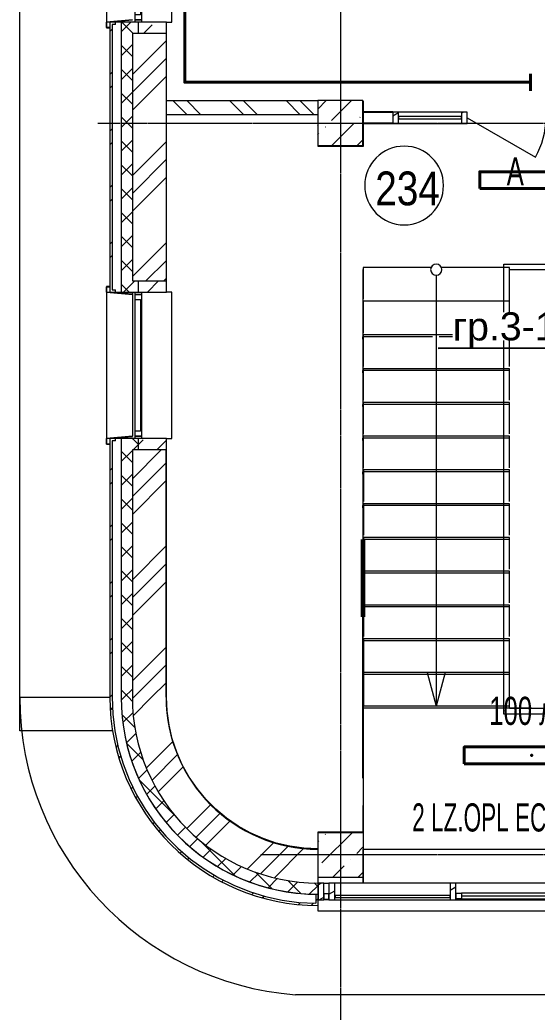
# Model space of a CAD drawing. Header units: metres. Extents: x 19799 to 227756, y -64119 to 286334.
# Drawn here: x 29813 to 34410, y -58183 to -49366 of the extents above; entities that cross this region are included whole.
import ezdxf
from ezdxf import colors
from ezdxf.entities.mleader import LeaderData, LeaderLine
from ezdxf.math import Vec2, Vec3

# ---------------------------------------------------------------- set-up
doc = ezdxf.new("R2010")
doc.units = ezdxf.units.M
doc.linetypes.add('ADSK_Линия сетки', pattern=[21, 12, -3, 3, -3])
for name, color, linetype, lineweight in [('A-AREA-IDEN', 7, 'Continuous', 9), ('A-DETL-MBND', 7, 'Continuous', 5), ('A-DETL-THIN', 7, 'Continuous', 5), ('A-DOOR', 7, 'Continuous', 5), ('A-FLOR', 7, 'Continuous', 5), ('A-FLOR-PATT', 7, 'Continuous', 5), ('A-GLAZ', 7, 'Continuous', 5), ('A-GLAZ-CURT', 7, 'Continuous', 5), ('A-GLAZ-CWMG', 7, 'Continuous', 5), ('A-GLAZ-SILL', 7, 'Continuous', 5), ('A-WALL', 7, 'Continuous', 5), ('A-WALL-PATT', 7, 'Continuous', 18), ('I-WALL', 7, 'Continuous', 5), ('nadpisi', 84, 'Continuous', 13), ('S-COLS', 7, 'Continuous', 5), ('S-GRID', 7, 'Continuous', 9), ('раб осв', 7, 'Continuous', 40), ('ЭЛ', 250, 'Continuous', 50), ('ЭЛ.сети', 5, 'Continuous', 100)]:
    doc.layers.add(name, color=color, linetype=linetype, lineweight=lineweight)
doc.layers.add('A-DETL', color=7, linetype='Continuous', lineweight=5, true_color=0x00a600)
doc.styles.add('Arial', font='ARIALN.TTF', dxfattribs={"width": 0.8, "height": 2.5})
doc.styles.add('GOST Common_I_1', font='ARIALN.TTF', dxfattribs={"height": 300})
doc.styles.add('ISOPEUR', font='ARIALN.TTF')
pattern_1 = [(45, (0, 0), (84.19025, 308.69666), [396.875, -79.375, 3.353, -76.022])]
pattern_2 = [(45, (0, 0), (-449.013, 449.013), []), (45, (158.75, 0), (0, 898.0256), []), (45, (-158.75, 0), (0, 898.0256), [])]
pattern_3 = [(30, (0, 0), (-60, 103.92305), [])]
pattern_4 = [(0, (0, 0), (812.8, 203.2), [33.528, -576.072, 33.528, -576.072, -3251.2]), (0, (0, 0), (812.8, 203.2), [-1219.2, 33.528, -1185.672, 33.528, -576.072, -1422.4]), (0, (0, 0), (812.8, 203.2), [-3048, 33.528, -372.872, 33.528, -982.472]), (120, (304.8, 101.6), (-582.37636, 602.30545), [33.528, -576.072, 33.528, -576.072, -3251.2]), (120, (304.8, 101.6), (-582.37636, 602.30545), [-1219.2, 33.528, -1185.672, 33.528, -576.072, -1422.4]), (120, (304.8, 101.6), (-582.37636, 602.30545), [-3048, 33.528, -372.872, 33.528, -982.472]), (240, (406.4, 508), (-230.42364, -805.50545), [33.528, -576.072, 33.528, -576.072, -3251.2]), (240, (406.4, 508), (-230.42364, -805.50545), [-1219.2, 33.528, -1185.672, 33.528, -576.072, -1422.4]), (240, (406.4, 508), (-230.42364, -805.50545), [-3048, 33.528, -372.872, 33.528, -982.472])]
pattern_5 = [(45, (0, 0), (-106.06602, 106.06602), []), (135, (0, 0), (-106.06602, -106.06602), [])]
pattern_6 = [(45, (0, 0), (-251.4472, 251.4472), []), (45, (0, 381), (-251.4472, 251.4472), [])]
pattern_7 = [(45, (0, 0), (38.89087, 251.0229), [300, -50, 10, -50])]

# ---------------------------------------------------------------- blocks, each defined once
blk = doc.blocks.new('Перекрытия 13 - Перекрытия 1-471505-2 этаж')
at = {"layer": 'A-FLOR-PATT', "lineweight": 20}
h = blk.add_hatch(dxfattribs=at)
h.set_pattern_fill('FP_138', color=256, style=0, pattern_type=2)
h.set_pattern_definition([(45, (-32662.65, 56145.64), (84.19025, 308.69666), [396.875, -79.375, 3.353, -76.022])])
h.paths.add_polyline_path([(203, 2112.8), (203, 2800), (200, 2800), (200, 2112.8)], flags=0)
at = {"layer": 'A-FLOR', "lineweight": 20}
for p, q in [((200, 4580), (200, 4600)), ((820.7, 4600), (200, 4600)), ((1500, 4600), (879.3, 4600)), ((1500, 4600), (1500, 4580)), ((200, 4280), (200, 4300)), ((1500, 4300), (200, 4300)), ((1500, 4300), (1500, 4280)), ((200, 3980), (200, 4000)), ((1500, 4000), (200, 4000)), ((1500, 4000), (1500, 3980)), ((200, 3680), (200, 3700)), ((1500, 3700), (200, 3700)), ((1500, 3700), (1500, 3680)), ((200, 3380), (200, 3400)), ((1500, 3400), (200, 3400)), ((1500, 3400), (1500, 3380)), ((200, 3080), (200, 3100)), ((1500, 3100), (200, 3100)), ((1500, 3100), (1500, 3080)), ((203, 2780), (203, 2800)), ((1500, 2800), (203, 2800)), ((1500, 2800), (1500, 2780)), ((203, 2480), (203, 2500)), ((1500, 2500), (203, 2500)), ((1500, 2500), (1500, 2480)), ((203, 2180), (203, 2200)), ((1500, 2200), (203, 2200)), ((1500, 2200), (1500, 2180)), ((203, 1880), (203, 1900)), ((1500, 1900), (203, 1900)), ((1500, 1900), (1500, 1880)), ((203, 1580), (203, 1600)), ((1500, 1600), (203, 1600)), ((1500, 1600), (1500, 1580)), ((203, 1280), (203, 1300)), ((1700, 1300), (203, 1300))]:
    blk.add_line(p, q, dxfattribs=at)
at = {"layer": 'A-FLOR', "lineweight": 60}
for p, q in [((200, 2800), (200, 2112.8)), ((200, 2800), (203, 2800)), ((200, 2112.8), (203, 2112.8))]:
    blk.add_line(p, q, dxfattribs=at)
blk = doc.blocks.new('Перекрытия 14 - Перекрытия 2-471661-2 этаж')
at = {"layer": 'A-FLOR', "lineweight": 20}
blk.add_line((1700, 1300), (1900, 1300), dxfattribs=at)
blk = doc.blocks.new('КДП АПК - КР_rvt-1-2 этаж')
at = {"layer": 'S-COLS', "lineweight": 5}
h = blk.add_hatch(dxfattribs=at)
h.set_pattern_fill('FP_137', color=256, style=0, pattern_type=2)
h.set_pattern_definition(pattern_1)
h.paths.add_polyline_path([(32462.7, -49845.6), (32862.7, -49845.6), (32862.7, -49445.6), (32462.7, -49445.6)], flags=0)
h = blk.add_hatch(dxfattribs=at)
h.set_pattern_fill('FP_137', color=256, style=0, pattern_type=2)
h.set_pattern_definition(pattern_1)
h.paths.add_polyline_path([(32462.7, -56345.6), (32862.7, -56345.6), (32862.7, -55945.6), (32462.7, -55945.6)], flags=0)
at = {"layer": 'A-FLOR', "lineweight": 5}
blk.add_line((32862.7, -55465.6), (32862.7, -54032.9), dxfattribs=at)
at = {"layer": 'S-COLS', "lineweight": 5}
for p, q in [((32862.7, -49445.6), (32462.7, -49445.6)), ((32462.7, -49445.6), (32462.7, -49845.6)), ((32862.7, -49845.6), (32862.7, -49445.6)), ((32462.7, -49845.6), (32862.7, -49845.6)), ((32862.7, -55945.6), (32462.7, -55945.6)), ((32462.7, -55945.6), (32462.7, -56345.6)), ((32462.7, -56345.6), (32862.7, -56345.6))]:
    blk.add_line(p, q, dxfattribs=at)
at = {"lineweight": 5}
for name in ['Перекрытия 13 - Перекрытия 1-471505-2 этаж', 'Перекрытия 14 - Перекрытия 2-471661-2 этаж']:
    blk.add_blockref(name, (32662.7, -56145.6), dxfattribs=at)
blk = doc.blocks.new('Окно 1-Распашное - С фрамугой_ один переплет с одинарным стеклопакетом - 21519-2003 - ОА С 2068-1168 Фр Л ГОСТ 21519-2003-1428059-2 этаж')
at = {"layer": 'A-GLAZ', "color": 36, "true_color": 0x804000}
for p, q in [((-650, 125), (-630, 125)), ((-650, 70), (-650, 125)), ((-630, 125), (-630, 70)), ((630, 125), (650, 125)), ((630, 70), (630, 125)), ((650, 125), (650, 70)), ((-630, 70), (-650, 70)), ((650, 70), (630, 70))]:
    blk.add_line(p, q, dxfattribs=at)
at = {"layer": 'A-GLAZ', "lineweight": 13}
for p, q in [((-630, 125), (-586, 125)), ((-630, 70), (-630, 125)), ((586, 125), (630, 125)), ((630, 125), (630, 70)), ((-568, 70), (-630, 70)), ((630, 70), (568, 70))]:
    blk.add_line(p, q, dxfattribs=at)
at = {"layer": 'A-GLAZ'}
for p, q in [((-586, 125), (586, 125)), ((-586, 78), (-586, 125)), ((586, 125), (586, 78)), ((586, 78), (-586, 78)), ((-568, 70), (-568, 78)), ((568, 70), (-568, 70)), ((568, 78), (568, 70))]:
    blk.add_line(p, q, dxfattribs=at)
blk = doc.blocks.new('M_Тент витража777 - M_Тент витража одинарное справо-2392800-2 этаж')
at = {"layer": 'A-GLAZ', "lineweight": 13}
for p, q in [((-575, -20), (-575, 30)), ((-575, 30), (-525, 30)), ((-575, 30), (-575, -20)), ((-525, 30), (-525, -20)), ((-525, 4.6), (525, 4.6)), ((525, 30), (525, -20)), ((575, 30), (525, 30)), ((575, -20), (575, 30)), ((575, -20), (575, 30)), ((-525, -20), (-575, -20)), ((525, -20), (575, -20))]:
    blk.add_line(p, q, dxfattribs=at)
at = {"layer": 'A-GLAZ'}
for p, q in [((525, 30), (-525, 30)), ((-525, -20), (525, -20))]:
    blk.add_line(p, q, dxfattribs=at)
blk = doc.blocks.new('Прямоугольный импост - 50 x 150мм-V25-2 этаж')
at = {"layer": 'A-GLAZ-CWMG'}
h = blk.add_hatch(dxfattribs=at)
h.set_pattern_fill('FP_34', color=256, style=0, pattern_type=2)
h.set_pattern_definition([(330, (-33662.65, -57155.64), (60, 103.92305), [])])
h.paths.add_polyline_path([(-25, 30), (25, 30), (25, -120), (-25, -120)], flags=0)
at = {"layer": 'A-GLAZ-CWMG', "lineweight": 18}
for p, q in [((-25, 30), (25, 30)), ((-25, -120), (-25, 30)), ((25, 30), (25, -120)), ((25, -120), (-25, -120))]:
    blk.add_line(p, q, dxfattribs=at)
blk = doc.blocks.new('Прямоугольный импост - 50 x 150мм-999187-2 этаж')
at = {"layer": 'A-GLAZ-CWMG'}
for p, q in [((37237.7, -57035.6), (36087.7, -57035.6)), ((36087.7, -57185.6), (37237.7, -57185.6))]:
    blk.add_line(p, q, dxfattribs=at)
blk = doc.blocks.new('Системная панель - С остеклением-2303769-2 этаж')
at = {"layer": 'A-GLAZ-CURT', "lineweight": 13}
for p, q in [((280, 10), (-280, 10)), ((-280, 10), (-280, -10)), ((280, -10), (280, 10)), ((-280, -10), (280, -10))]:
    blk.add_line(p, q, dxfattribs=at)
blk = doc.blocks.new('Прямоугольный импост - 50 x 100мм-1272921-2 этаж')
at = {"layer": 'A-GLAZ-CWMG'}
h = blk.add_hatch(dxfattribs=at)
h.set_pattern_fill('FP_84', color=256, style=0, pattern_type=2)
h.set_pattern_definition([(150, (33127.61, 49535.64), (-60, -103.92305), [])])
h.paths.add_polyline_path([(0, -50), (-50, -50), (-50, 50), (0, 50)], flags=0)
at = {"layer": 'A-GLAZ-CWMG', "lineweight": 18}
for p, q in [((-50, -50), (-50, 50)), ((-50, 50), (0, 50)), ((0, 50), (0, -50)), ((0, -50), (-50, -50))]:
    blk.add_line(p, q, dxfattribs=at)
blk = doc.blocks.new('Прямоугольный импост - 50 x 100мм-2274487-2 этаж')
at = {"layer": 'A-GLAZ-CWMG'}
for p, q in [((33737.6, -49485.6), (33177.6, -49485.6)), ((33177.6, -49585.6), (33737.6, -49585.6))]:
    blk.add_line(p, q, dxfattribs=at)
blk = doc.blocks.new('Прямоугольный импост - 50 x 100мм-V68-2 этаж')
at = {"layer": 'A-GLAZ-CWMG'}
h = blk.add_hatch(dxfattribs=at)
h.set_pattern_fill('FP_86', color=256, style=0, pattern_type=2)
h.set_pattern_definition([(150, (33762.65, 49535.64), (-60, -103.92305), [])])
h.paths.add_polyline_path([(25, -50), (-25, -50), (-25, 50), (25, 50)], flags=0)
at = {"layer": 'A-GLAZ-CWMG', "lineweight": 18}
for p, q in [((-25, -50), (-25, 50)), ((-25, 50), (25, 50)), ((25, 50), (25, -50)), ((25, -50), (-25, -50))]:
    blk.add_line(p, q, dxfattribs=at)
blk = doc.blocks.new('Дверь-Витраж-Двойная-Остекление - Ворота-Витраж-1278210-2 этаж')
at = {"layer": 'A-DOOR'}
for p, q in [((-700, 0), (-93.8, 350)), ((700, 0), (93.8, 350))]:
    blk.add_line(p, q, dxfattribs=at)
for centre, start, end in [((-700, 0), 0, 30), ((700, 0), 150, 180)]:
    blk.add_arc(centre, 700, start, end, dxfattribs=at)
blk = doc.blocks.new('Системная панель - С остеклением-1628576-2 этаж')
at = {"layer": 'A-GLAZ-CURT', "lineweight": 13}
for p, q in [((33637.7, -57145.6), (32613.3, -57145.6)), ((32613.3, -57145.6), (32613.3, -57165.6)), ((32613.3, -57165.6), (33637.7, -57165.6)), ((33637.7, -57165.6), (33637.7, -57145.6))]:
    blk.add_line(p, q, dxfattribs=at)
blk = doc.blocks.new('Системная панель - Сплошная-1628652-2 этаж')
at = {"layer": 'A-GLAZ-CURT'}
h = blk.add_hatch(dxfattribs=at)
h.set_pattern_fill('FP_28', color=256, style=0, pattern_type=2)
h.set_pattern_definition([(45, (0, 0), (-106.06602, 106.06602), [])])
h.paths.add_polyline_path([(32512.7, -57180.6), (32558.7, -57180.6), (32558.7, -57130.6), (32512.7, -57130.6)], flags=0)
at = {"layer": 'A-GLAZ-CURT', "lineweight": 13}
for p, q in [((32558.7, -57130.6), (32512.7, -57130.6)), ((32512.7, -57130.6), (32512.7, -57180.6)), ((32558.7, -57180.6), (32558.7, -57130.6)), ((32512.7, -57180.6), (32558.7, -57180.6))]:
    blk.add_line(p, q, dxfattribs=at)
blk = doc.blocks.new('AC-Подоконники1 - ПВХ-1858659-2 этаж')
at = {"layer": 'A-GLAZ-SILL'}
for p, q in [((-650, -223), (-650, -270)), ((650, -270), (650, -223)), ((-650, -270), (650, -270))]:
    blk.add_line(p, q, dxfattribs=at)
blk = doc.blocks.new('LZ.OPL ECO LED')
at = {"color": 0, "lineweight": 40, "ltscale": 100}
blk.add_point((-484366.7, 7962), dxfattribs=at)
at = {"layer": 'раб осв', "color": 5, "lineweight": 40}
blk.add_lwpolyline([(-484966.7, 7887), (-483766.7, 7887), (-483766.7, 8037), (-484966.7, 8037)], close=True, dxfattribs=at)
blk = doc.blocks.new('ПСС_Марка_помещения - Имя_2_5мм-224473-2 этаж')
at = {"layer": 'A-AREA-IDEN'}
for start, end in [(360, 180), (180, 360)]:
    blk.add_arc((-0.074, 0.039), 3.5, start, end, dxfattribs=at)

msp = doc.modelspace()

# ---------------------------------------------------------------- hatches: boundary and pattern name
at = {"layer": 'A-GLAZ-CWMG'}
h = msp.add_hatch(dxfattribs=at)
h.set_pattern_fill('FP_31', color=256, style=0, pattern_type=2)
h.set_pattern_definition(pattern_3)
h.paths.add_polyline_path([(32462.6532, -57185.621), (32512.6532, -57185.621), (32512.6532, -57035.621), (32462.6532, -57035.621)], flags=0)
h = msp.add_hatch(dxfattribs=at)
h.set_pattern_fill('FP_31', color=256, style=0, pattern_type=2)
h.set_pattern_definition(pattern_3)
h.paths.add_polyline_path([(32558.7282, -57185.621), (32613.2503, -57185.621), (32613.2503, -57035.621), (32558.7282, -57035.621)], flags=0)
at = {"layer": 'A-WALL-PATT', "lineweight": 5, "true_color": 0x787878}
h = msp.add_hatch(dxfattribs=at)
h.set_pattern_fill('FP_92', color=8, style=0, pattern_type=2)
h.set_pattern_definition(pattern_5)
h.paths.add_polyline_path([(30712.6532, -55385.6443), (30812.6532, -55385.6443), (30812.6532, -53085.821), (30712.6532, -53085.821), (30712.6532, -55206.0116)], flags=0)
h.paths.add_polyline_path([(30712.6532, -51785.821), (30812.6532, -51785.821), (30812.6532, -49385.821), (30712.6532, -49385.821), (30712.6532, -51756.3147)], flags=0)
h.paths.add_polyline_path([(30812.6532, -48085.821), (30812.6532, -46815.6443), (30712.6532, -46815.6443), (30712.6532, -48085.821), (30750.143, -48085.821)], flags=0)
h.paths.add_polyline_path([(30712.6532, -44015.6443), (30812.6532, -44015.6443), (30812.6532, -42185.6443), (30712.6532, -42185.6443), (30712.6532, -43477.0423)], flags=0)
at = {"layer": 'A-WALL-PATT', "lineweight": 5}
h = msp.add_hatch(dxfattribs=at)
h.set_pattern_fill('FP_2', color=256, style=0, pattern_type=2)
h.set_pattern_definition(pattern_2)
h.paths.add_polyline_path([(31112.6532, -55385.6443), (31112.6532, -53185.821), (30812.6532, -53185.821), (30812.6532, -55385.6443), (31007.5696, -55385.6443)], flags=0)
h.paths.add_polyline_path([(30862.6532, -51685.821), (31112.6532, -51685.821), (31112.6532, -49485.821), (30812.6532, -49485.821), (30812.6532, -51685.821)], flags=0)
h.paths.add_polyline_path([(30862.6532, -47985.821), (31112.6532, -47985.821), (31112.6532, -46285.821), (30812.6532, -46285.821), (30812.6532, -47985.821)], flags=0)
h.paths.add_polyline_path([(31007.5696, -44575.821), (31112.6532, -44575.821), (31112.6532, -42185.6443), (30812.6532, -42185.6443), (30812.6532, -44575.821), (30862.6532, -44575.821)], flags=0)
h = msp.add_hatch(dxfattribs=at)
h.set_pattern_fill('FP_40', color=256, style=0, pattern_type=2)
h.set_pattern_definition(pattern_4)
h.paths.add_polyline_path([(31115.6532, -49485.6443), (31115.6532, -49385.821), (31112.6532, -49385.821), (31112.6532, -49485.6443)], flags=0)
h.paths.add_polyline_path([(31115.6532, -48085.821), (31115.6532, -46185.821), (31112.6532, -46185.821), (31112.6532, -48085.821)], flags=0)
h.paths.add_polyline_path([(31112.6532, -44675.821), (31115.6532, -44675.821), (31115.6532, -43867.6443), (31112.6532, -43867.6443), (31112.6532, -44575.821)], flags=0)
h = msp.add_hatch(dxfattribs=at)
h.set_pattern_fill('FP_1', color=256, style=0, pattern_type=2)
h.set_pattern_definition(pattern_6)
h.paths.add_polyline_path([(30632.6532, -55385.6443), (30632.6532, -53105.821), (30662.6532, -53105.821), (30662.6532, -53085.821), (30612.6532, -53085.821), (30612.6532, -55385.6443)], flags=0)
h.paths.add_polyline_path([(30662.6532, -51785.821), (30662.6532, -51765.821), (30632.6532, -51765.821), (30632.6532, -49405.821), (30662.6532, -49405.821), (30662.6532, -49385.821), (30612.6532, -49385.821), (30612.6532, -51785.821)], flags=0)
h.paths.add_polyline_path([(30662.6532, -48085.821), (30662.6532, -48065.821), (30632.6532, -48065.821), (30632.6532, -46835.6443), (30712.6532, -46835.6443), (30712.6532, -46815.6443), (30612.6532, -46815.6443), (30612.6532, -48085.821)], flags=0)
h = msp.add_hatch(dxfattribs=at)
h.set_pattern_fill('FP_139', color=256, style=0, pattern_type=2)
h.set_pattern_definition(pattern_7)
h.paths.add_polyline_path([(30582.6532, -49435.821), (30583.6532, -49434.821), (30583.6532, -49386.7378), (30582.6532, -49385.821)], flags=0)
at = {"layer": 'A-WALL-PATT', "lineweight": 5, "true_color": 0x787878}
h = msp.add_hatch(dxfattribs=at)
h.set_pattern_fill('FP_92', color=8, style=0, pattern_type=2)
h.set_pattern_definition(pattern_5)
h.paths.add_polyline_path([(30812.6532, -49485.821), (30862.6532, -49485.821), (30862.6532, -49385.821), (30812.6532, -49385.821)], flags=0)
at = {"layer": 'A-WALL-PATT', "lineweight": 5}
h = msp.add_hatch(dxfattribs=at)
h.set_pattern_fill('FP_139', color=256, style=0, pattern_type=2)
h.set_pattern_definition(pattern_7)
h.paths.add_polyline_path([(31007.5696, -49485.821), (31112.6532, -49485.821), (31112.6532, -49385.821), (30862.6532, -49385.821), (30862.6532, -49485.821), (30892.6532, -49485.821)], flags=0)
h = msp.add_hatch(dxfattribs=at)
h.set_pattern_fill('FP_1', color=256, angle=90, style=0, pattern_type=2)
h.set_pattern_definition([(135, (-24122.97, -92348.3), (-251.4472, -251.4472), []), (135, (-24503.97, -92348.3), (-251.4472, -251.4472), [])])
h.paths.add_polyline_path([(32462.6765, -50205.6443), (32462.6765, -50085.6443), (31112.6532, -50085.6443), (31112.6532, -50205.6443), (32459.6765, -50205.6443)])
h = msp.add_hatch(dxfattribs=at)
h.set_pattern_fill('FP_40', color=256, style=0, pattern_type=2)
h.set_pattern_definition(pattern_4)
edge = h.paths.add_edge_path()
edge.add_arc((31802.8032, -50274.3045), 250, 13.09938876, 15.9406163)
edge.add_line((32043.1899, -50205.6443), (31112.6532, -50205.6443))
edge.add_line((31112.6532, -50205.6443), (31112.6532, -50217.6443))
edge.add_line((31112.6532, -50217.6443), (32046.2978, -50217.6443))
h = msp.add_hatch(dxfattribs=at)
h.set_pattern_fill('FP_40', color=256, style=0, pattern_type=2)
h.set_pattern_definition(pattern_4)
h.paths.add_polyline_path([(31115.6532, -55385.6443), (31115.6532, -53085.821), (31112.6532, -53085.821), (31112.6532, -55385.6443)], flags=0)
h.paths.add_polyline_path([(31115.6532, -51785.821), (31115.6532, -50220.6443), (31112.6532, -50220.6443), (31112.6532, -51785.821)], flags=0)
h = msp.add_hatch(dxfattribs=at)
h.set_pattern_fill('FP_40', color=256, style=0, pattern_type=2)
h.set_pattern_definition(pattern_4)
h.paths.add_polyline_path([(32462.6532, -50488.6443), (32462.6532, -50220.6443), (32459.6532, -50220.6443), (32459.6532, -50488.6443)], flags=0)
h = msp.add_hatch(dxfattribs=at)
h.set_pattern_fill('FP_139', color=256, style=0, pattern_type=2)
h.set_pattern_definition(pattern_7)
h.paths.add_polyline_path([(30812.6532, -51805.821), (30812.6532, -51804.8172), (30583.6532, -51784.9042), (30583.6532, -51736.821), (30582.6532, -51735.821), (30582.6532, -51785.821), (30750.143, -51800.3853)], flags=0)
at = {"layer": 'A-WALL-PATT', "lineweight": 5, "true_color": 0x787878}
h = msp.add_hatch(dxfattribs=at)
h.set_pattern_fill('FP_92', color=8, style=0, pattern_type=2)
h.set_pattern_definition(pattern_5)
h.paths.add_polyline_path([(30862.6532, -51785.821), (30862.6532, -51685.821), (30812.6532, -51685.821), (30812.6532, -51785.821), (30837.6532, -51785.821)], flags=0)
at = {"layer": 'A-WALL-PATT', "lineweight": 5}
h = msp.add_hatch(dxfattribs=at)
h.set_pattern_fill('FP_139', color=256, style=0, pattern_type=2)
h.set_pattern_definition(pattern_7)
h.paths.add_polyline_path([(31007.5696, -51785.821), (31112.6532, -51785.821), (31112.6532, -51685.821), (30862.6532, -51685.821), (30862.6532, -51785.821), (30892.6532, -51785.821)], flags=0)
at = {"layer": 'A-WALL-PATT', "lineweight": 5, "true_color": 0x787878}
h = msp.add_hatch(dxfattribs=at)
h.set_pattern_fill('FP_92', color=8, style=0, pattern_type=2)
h.set_pattern_definition(pattern_5)
h.paths.add_polyline_path([(30862.6532, -53185.821), (30862.6532, -53085.821), (30812.6532, -53085.821), (30812.6532, -53185.821)], flags=0)
at = {"layer": 'A-WALL-PATT', "lineweight": 5}
h = msp.add_hatch(dxfattribs=at)
h.set_pattern_fill('FP_139', color=256, style=0, pattern_type=2)
h.set_pattern_definition(pattern_7)
h.paths.add_polyline_path([(31007.5696, -53185.821), (31112.6532, -53185.821), (31112.6532, -53085.821), (30862.6532, -53085.821), (30862.6532, -53185.821)], flags=0)
h = msp.add_hatch(dxfattribs=at)
h.set_pattern_fill('FP_1', color=256, style=0, pattern_type=2)
h.set_pattern_definition(pattern_6)
h.paths.add_polyline_path([(32462.6532, -57235.6443), (32462.6532, -57135.6443), (32442.6532, -57135.53), (32442.6532, -57215.535), (32292.6725, -57207.7324), (32143.8223, -57187.6559), (31997.1198, -57155.4402), (31853.5533, -57111.3025), (31714.0899, -57055.5401), (31579.6691, -56988.5287), (31451.1963, -56910.7195), (31329.5371, -56822.6368), (31215.511, -56724.8739), (31109.8861, -56618.0893), (31007.5696, -56494.7985), (30926.6247, -56380.3886), (30845.299, -56240.9206), (30784.6829, -56115.9289), (30730.4465, -55975.8645), (30687.879, -55831.824), (30657.2671, -55684.7779), (30638.817, -55535.7166), (30632.6532, -55385.6443), (30612.6532, -55385.6443), (30620.5381, -55550.9812), (30637.8848, -55690.1443), (30669.2627, -55839.7925), (30712.8913, -55986.3383), (30768.4725, -56128.7808), (30835.6268, -56266.147), (30913.8952, -56397.4984), (31007.5696, -56527.6363), (31101.564, -56638.6152), (31209.6823, -56746.7335), (31326.3597, -56845.5543), (31450.7991, -56934.4023), (31582.1505, -57012.6708), (31719.5167, -57079.825), (31861.9592, -57135.4062), (32008.505, -57179.0348), (32158.1532, -57210.4127), (32309.8814, -57229.3256)], flags=0)
at = {"layer": 'A-WALL-PATT', "lineweight": 5, "true_color": 0x787878}
h = msp.add_hatch(dxfattribs=at)
h.set_pattern_fill('FP_92', color=8, style=0, pattern_type=2)
h.set_pattern_definition(pattern_5)
h.paths.add_polyline_path([(32462.6532, -57135.6443), (32462.6532, -57035.6443), (32318.8462, -57029.3656), (32176.1337, -57010.5771), (32035.6018, -56979.4219), (31898.32, -56936.1371), (31765.3331, -56881.0522), (31637.6532, -56814.5862), (31516.2521, -56737.2452), (31402.0536, -56649.6176), (31295.927, -56552.3705), (31198.6799, -56446.2439), (31111.0523, -56332.0454), (31033.7113, -56210.6443), (30967.2453, -56082.9644), (30912.1604, -55949.9775), (30868.8756, -55812.6957), (30837.7204, -55672.1638), (30818.9319, -55529.4513), (30812.6532, -55385.6443), (30712.6532, -55385.6443), (30718.6303, -55530.1582), (30736.5209, -55673.6848), (30766.2027, -55815.2439), (30807.473, -55953.8684), (30860.0499, -56088.6113), (30923.5741, -56218.5522), (30997.6119, -56342.8036), (31081.6573, -56460.5166), (31175.1363, -56570.8871), (31277.4104, -56673.1612), (31387.7809, -56766.6402), (31505.4939, -56850.6856), (31642.2979, -56930.86), (31759.6862, -56988.2476), (31894.4291, -57040.8245), (32037.2761, -57082.9801), (32174.6127, -57111.7766), (32318.1393, -57129.6672)], flags=0)
at = {"layer": 'A-WALL-PATT', "lineweight": 5}
h = msp.add_hatch(dxfattribs=at)
h.set_pattern_fill('FP_2', color=256, style=0, pattern_type=2)
h.set_pattern_definition(pattern_2)
h.paths.add_polyline_path([(32462.6532, -57035.6443), (32462.6532, -56735.6443), (32338.0909, -56729.8854), (32214.5913, -56712.658), (32093.2082, -56684.1089), (31974.9769, -56644.4818), (31860.9064, -56594.1148), (31751.9698, -56533.4374), (31649.0964, -56462.9676), (31553.1641, -56383.3063), (31464.9912, -56295.1334), (31385.3299, -56199.2011), (31314.8601, -56096.3277), (31254.1827, -55987.3911), (31203.8157, -55873.3206), (31164.1886, -55755.0893), (31135.6395, -55633.7062), (31118.4121, -55510.2066), (31112.6532, -55385.6443), (30812.6532, -55385.6443), (30818.9319, -55529.4513), (30837.7204, -55672.1638), (30868.8756, -55812.6957), (30912.1604, -55949.9775), (30967.2453, -56082.9644), (31033.7113, -56210.6443), (31111.0523, -56332.0454), (31198.6799, -56446.2439), (31295.927, -56552.3705), (31402.0536, -56649.6176), (31522.4229, -56741.1764), (31637.6532, -56814.5862), (31765.3331, -56881.0522), (31898.32, -56936.1371), (32037.2761, -56979.7931), (32176.1337, -57010.5771), (32318.8462, -57029.3656)], flags=0)

# ---------------------------------------------------------------- linework, layer by layer
for p, q in [((33127.607, -50185.6443), (32859.6532, -50185.6443)), ((33127.607, -50285.6443), (32859.6532, -50285.6443))]:
    msp.add_line(p, q)
at = {"layer": 'A-DETL', "color": 7, "lineweight": 18}
for p, q in [((33512.6532, -51635.6443), (33512.6532, -55465.6316)), ((34162.6712, -51865.6443), (34162.6712, -51585.6443)), ((33432.2684, -55165.6316), (33512.6532, -55465.6316)), ((33593.038, -55165.6316), (33512.6532, -55465.6316)), ((32862.6532, -55465.6316), (32862.6532, -56735.6443)), ((35162.6532, -55485.6443), (34162.653, -55485.6443)), ((32862.6532, -56735.6443), (35862.6532, -56735.6443))]:
    msp.add_line(p, q, dxfattribs=at)
for start, end in [(0, 180), (180, 0)]:
    msp.add_arc((33512.6532, -51585.6443), 50, start, end, dxfattribs=at)
at = {"layer": 'A-DETL-MBND'}
for p, q in [((29812.6532, -55683.7988), (29812.6532, -46965.6677)), ((29812.6532, -55385.6443), (30612.6532, -55385.6443)), ((30637.0938, -55683.7988), (29812.6532, -55683.7988)), ((53302.111, -58035.6443), (32262.5984, -58028.0822))]:
    msp.add_line(p, q, dxfattribs=at)
msp.add_arc((32462.6532, -55385.6443), 2650, 180, 265.67048594, dxfattribs=at)
at = {"layer": 'A-DETL-THIN'}
for p, q in [((34112.651, -55535.5798), (34112.651, -51535.6443)), ((34112.651, -51535.6443), (34612.6532, -51535.6443)), ((34612.651, -55535.5798), (34112.651, -55535.5798)), ((51062.6532, -57285.621), (32462.6532, -57285.621))]:
    msp.add_line(p, q, dxfattribs=at)
at = {"layer": 'A-DETL-THIN', "lineweight": 18}
for p, q in [((34162.653, -55465.6316), (32862.6532, -55465.6316)), ((34162.653, -55485.6443), (34162.653, -55465.6316))]:
    msp.add_line(p, q, dxfattribs=at)
at = {"layer": 'A-FLOR', "lineweight": 18}
for p, q in [((33467.2809, -51565.6443), (32862.6712, -51565.6443)), ((32862.6712, -51565.6443), (32862.6712, -51845.6443)), ((34162.6712, -51565.6443), (33558.0255, -51565.6443)), ((34162.6712, -51845.6443), (34162.6712, -51565.6443)), ((32862.2104, -55945.6443), (32862.2104, -51585.6443)), ((34162.6712, -51585.6443), (34562.6338, -51585.6443)), ((34162.6712, -51865.6443), (32862.6712, -51865.6443)), ((32862.6712, -51865.6443), (32862.6712, -52145.6443)), ((34162.6712, -52145.6443), (34162.6712, -51865.6443)), ((34162.6734, -52165.6541), (32862.6734, -52165.6541)), ((32862.6734, -52165.6541), (32862.6734, -52445.6443)), ((34162.6734, -52445.6443), (34162.6734, -52165.6541)), ((34162.6712, -52465.6443), (32862.6712, -52465.6443)), ((32862.6712, -52465.6443), (32862.6712, -52745.6443)), ((34162.6712, -52745.6443), (34162.6712, -52465.6443)), ((34162.6689, -52765.6541), (32862.6689, -52765.6541)), ((32862.6689, -52765.6541), (32862.6689, -53045.6443)), ((34162.6689, -53045.6443), (34162.6689, -52765.6541)), ((34162.6667, -53065.6443), (32862.6667, -53065.6443)), ((32862.6667, -53065.6443), (32862.6667, -53345.6443)), ((34162.6667, -53345.6443), (34162.6667, -53065.6443)), ((34162.6644, -53365.6541), (32865.6532, -53365.6541)), ((32865.6532, -53365.6541), (32865.6532, -53645.6443)), ((34162.6644, -53645.6443), (34162.6644, -53365.6541)), ((34162.6622, -53665.6443), (32865.6532, -53665.6443)), ((32865.6532, -53665.6443), (32865.6532, -53945.6443)), ((34162.6622, -53945.6443), (34162.6622, -53665.6443)), ((34162.6599, -53965.6541), (32865.6532, -53965.6541)), ((32865.6532, -53965.6541), (32865.6532, -54245.6443)), ((34162.6599, -54245.6443), (34162.6599, -53965.6541)), ((34162.6577, -54265.6443), (32865.6532, -54265.6443)), ((32865.6532, -54265.6443), (32865.6532, -54545.6443)), ((34162.6577, -54545.6443), (34162.6577, -54265.6443)), ((34162.6554, -54565.6541), (32865.6532, -54565.6541)), ((32865.6532, -54565.6541), (32865.6532, -54845.6443)), ((34162.6554, -54845.6443), (34162.6554, -54565.6541)), ((34162.6532, -54865.6443), (32865.6532, -54865.6443)), ((32865.6532, -54865.6443), (32865.6532, -55465.6316)), ((34162.6532, -55465.6316), (34162.6532, -54865.6443)), ((34162.6532, -55165.6443), (32865.6532, -55165.6443)), ((32862.2104, -56582.6443), (32862.2104, -56345.6443))]:
    msp.add_line(p, q, dxfattribs=at)
at = {"layer": 'A-GLAZ-CWMG', "lineweight": 18}
for p, q in [((32512.6532, -57035.621), (32462.6532, -57035.621)), ((32462.6532, -57035.621), (32462.6532, -57185.621)), ((32512.6532, -57185.621), (32512.6532, -57035.621)), ((32613.2503, -57035.621), (32558.7282, -57035.621)), ((32558.7282, -57035.621), (32558.7282, -57185.621)), ((32613.2503, -57185.621), (32613.2503, -57035.621)), ((32462.6532, -57185.621), (32512.6532, -57185.621)), ((32558.7282, -57185.621), (32613.2503, -57185.621))]:
    msp.add_line(p, q, dxfattribs=at)
at = {"layer": 'A-GLAZ-CWMG'}
for p, q in [((32512.6532, -57035.621), (32558.7282, -57035.621)), ((32862.6532, -57035.621), (32613.2503, -57035.621)), ((33637.6532, -57035.621), (32865.6532, -57035.621)), ((32558.7282, -57185.621), (32512.6532, -57185.621)), ((32613.2503, -57185.621), (33637.6532, -57185.621))]:
    msp.add_line(p, q, dxfattribs=at)
at = {"layer": 'A-WALL'}
for p, q in [((30582.6532, -48085.821), (30582.6532, -49385.821)), ((30632.6532, -49405.821), (30632.6532, -51765.821)), ((30662.6532, -49405.821), (30632.6532, -49405.821)), ((30662.6532, -49405.821), (30662.6532, -49385.821)), ((30712.6532, -49385.821), (30712.6532, -51785.821)), ((30862.6532, -49385.821), (30862.6532, -49485.821)), ((30812.6532, -49485.821), (30812.6532, -51685.821)), ((31112.6532, -49485.821), (30812.6532, -49485.821)), ((31112.6532, -50085.6443), (31112.6532, -51785.821)), ((32462.6532, -50085.6443), (31112.6532, -50085.6443)), ((32465.6765, -50210.4334), (31112.6532, -50210.4334)), ((30812.6532, -51685.821), (31112.6532, -51685.821)), ((30862.6532, -51685.821), (30862.6532, -51785.821)), ((30582.6532, -51785.821), (30582.6532, -53085.821)), ((30632.6532, -51765.821), (30662.6532, -51765.821)), ((30662.6532, -51785.821), (30662.6532, -51765.821)), ((30812.6532, -51785.821), (30812.6532, -51804.8172)), ((30812.6532, -51805.821), (30812.6532, -53065.821)), ((30632.6532, -53105.821), (30632.6532, -55385.6443)), ((30662.6532, -53105.821), (30632.6532, -53105.821)), ((30662.6532, -53105.821), (30662.6532, -53085.821)), ((30712.6532, -53085.821), (30712.6532, -55385.6443)), ((30862.6532, -53085.821), (30862.6532, -53185.821)), ((30812.6532, -53185.821), (30812.6532, -55385.6443)), ((31112.6532, -53185.821), (30812.6532, -53185.821)), ((31112.6532, -55385.6443), (31112.6532, -53185.821)), ((32442.6532, -57135.53), (32442.6532, -57215.533))]:
    msp.add_line(p, q, dxfattribs=at)
at = {"layer": 'A-WALL', "lineweight": 18}
for p, q in [((30812.6532, -49365.821), (30582.6532, -49385.821)), ((30583.6532, -49386.7378), (30812.6532, -49366.8248)), ((30812.6532, -49366.8248), (30812.6532, -49365.821)), ((30582.6532, -49385.821), (30582.6532, -49435.821)), ((30582.6532, -49435.821), (30612.6532, -49435.821)), ((30583.6532, -49434.821), (30583.6532, -49386.7378)), ((30612.6532, -49434.821), (30583.6532, -49434.821)), ((31115.6532, -49385.821), (30892.6532, -49385.821)), ((31112.6532, -49385.821), (31112.6532, -50085.6443)), ((31115.6532, -50182.6443), (31115.6532, -50085.821)), ((32462.6532, -50485.6443), (32462.6532, -50085.6443)), ((32862.6532, -50085.6443), (32862.6532, -50485.6443)), ((31115.6532, -51785.821), (31115.6532, -50220.6443)), ((32459.6532, -50220.6443), (32459.6532, -50488.6443)), ((32865.6532, -50488.6443), (32865.6532, -50220.6443)), ((33127.607, -50185.6443), (33127.607, -50182.6443)), ((33115.6532, -50285.6443), (33112.6532, -50285.6443)), ((32459.6532, -50488.6443), (32865.6532, -50488.6443)), ((32862.6532, -50485.6443), (32462.6532, -50485.6443)), ((30612.6532, -51735.821), (30582.6532, -51735.821)), ((30582.6532, -51735.821), (30582.6532, -51785.821)), ((30583.6532, -51784.9042), (30583.6532, -51736.821)), ((30583.6532, -51736.821), (30612.6532, -51736.821)), ((30582.6532, -51785.821), (30812.6532, -51805.821)), ((30812.6532, -51804.8172), (30583.6532, -51784.9042)), ((30812.6532, -51805.821), (30812.6532, -51804.8172)), ((30892.6532, -51785.821), (31115.6532, -51785.821)), ((30812.6532, -53065.821), (30582.6532, -53085.821)), ((30583.6532, -53086.7378), (30812.6532, -53066.8248)), ((30812.6532, -53066.8248), (30812.6532, -53065.821)), ((30582.6532, -53085.821), (30582.6532, -53135.821)), ((30582.6532, -53135.821), (30612.6532, -53135.821)), ((30583.6532, -53134.821), (30583.6532, -53086.7378)), ((30612.6532, -53134.821), (30583.6532, -53134.821)), ((31115.6532, -53085.821), (30892.6532, -53085.821)), ((31112.6532, -53085.821), (31112.6532, -53185.821)), ((31115.6532, -55385.6443), (31115.6532, -53085.821)), ((32459.6532, -56582.6443), (32459.6532, -56732.641)), ((32862.6532, -56582.6443), (32459.6532, -56582.6443)), ((32462.6532, -57035.6443), (32462.6532, -56585.6443)), ((32462.6532, -56585.6443), (32862.6532, -56585.6443)), ((32862.6532, -57035.621), (32862.6532, -56735.6443)), ((32865.6532, -57035.621), (32865.6532, -56735.6443)), ((32865.6532, -57035.621), (32862.6532, -57035.621))]:
    msp.add_line(p, q, dxfattribs=at)
at = {"layer": 'A-WALL', "flags": 128}
msp.add_lwpolyline([(30632.6532, -55385.6443), (30638.817, -55535.7166), (30657.2671, -55684.7779), (30687.879, -55831.824), (30730.4465, -55975.8645), (30784.6829, -56115.9289), (30850.2228, -56251.0737), (30926.6247, -56380.3886), (31013.3739, -56503.0025), (31109.8861, -56618.0893), (31215.511, -56724.8739), (31329.5371, -56822.6368), (31451.1963, -56910.7195), (31579.6691, -56988.5287), (31714.0899, -57055.5401), (31853.5533, -57111.3025), (31997.1198, -57155.4402), (32143.8223, -57187.6559), (32292.6725, -57207.7324), (32442.6532, -57215.535)], dxfattribs=at)
at = {"layer": 'A-WALL', "lineweight": 18, "flags": 128}
msp.add_lwpolyline([(32459.645, -56732.6404), (32335.5584, -56726.635), (32212.5428, -56709.2205), (32091.6551, -56680.5456), (31973.9236, -56640.8544), (31860.35, -56590.4845), (31751.9005, -56529.8644), (31649.4977, -56459.5098), (31554.0129, -56380.0194), (31466.2583, -56292.0693), (31386.9805, -56196.4077), (31316.8541, -56093.8486), (31256.4755, -55985.2644), (31206.3585, -55871.579), (31166.9294, -55753.7595), (31138.5237, -55632.8082), (31121.383, -55509.7542), (31115.6532, -55385.6443)], dxfattribs=at)
at = {"layer": 'A-WALL'}
for radius, start, end in [(1750, 180, 270), (1750, 180, 269.34517684), (1650, 180, 270), (1650, 180, 270), (1350, 180, 270), (1350, 180, 270), (1750, 269.34517684, 270)]:
    msp.add_arc((32462.6532, -55385.6443), radius, start, end, dxfattribs=at)
at = {"layer": 'I-WALL'}
for p, q in [((30612.6532, -49385.821), (30612.6532, -49384.2161)), ((30612.6532, -53085.821), (30612.6532, -53084.2161)), ((32462.6532, -57285.621), (32462.6532, -57235.6443)), ((34837.6532, -57285.621), (32462.6532, -57285.621))]:
    msp.add_line(p, q, dxfattribs=at)
at = {"layer": 'I-WALL', "lineweight": 18}
for p, q in [((30837.6532, -49385.821), (30612.6532, -49385.821)), ((30612.6532, -49385.821), (30612.6532, -51785.821)), ((30612.6532, -51785.821), (30837.6532, -51785.821)), ((30837.6532, -53085.821), (30612.6532, -53085.821)), ((30612.6532, -53085.821), (30612.6532, -55385.6443)), ((32462.6532, -57235.6443), (32462.6532, -57035.6443))]:
    msp.add_line(p, q, dxfattribs=at)
msp.add_arc((32462.6532, -55385.6443), 1850, 180, 270, dxfattribs=at)
at = {"layer": 'S-GRID', "linetype": 'ADSK_Линия сетки'}
for p, q in [((32662.6532, -39335.6443), (32662.6532, -63301.3643)), ((95007.6236, -50285.6443), (30504.6406, -50285.6443)), ((95007.6236, -56785.6443), (31950.4397, -56785.6443))]:
    msp.add_line(p, q, dxfattribs=at)
at = {"layer": 'раб осв'}
for points in [[(32942.8158, -48778.1417), (31277.6532, -48778.1417), (31277.6532, -49920.6443), (31277.6532, -49920.6443), (31277.6532, -49920.6443), (31277.6532, -49920.6443), (31277.6532, -49920.6443), (34349.7255, -49920.6443)], [(34349.7255, -49845.6443), (34349.7255, -49995.6443)]]:
    msp.add_lwpolyline(points, dxfattribs=at)
at = {"layer": 'ЭЛ', "color": 7, "lineweight": 25}
msp.add_lwpolyline([(37112.6532, -50020.6443, 0, 0, 0), (36636.9214, -50836.2326, 150, 0, 0), (36838.1226, -50495.1457, 0, 0, 0), (31626.3082, -59434.6192, 0, 0, 0)], format="xyseb", dxfattribs=at)

# ---------------------------------------------------------------- block references
at = {"lineweight": 5}
msp.add_blockref('КДП АПК - КР_rvt-1-2 этаж', (-3, -637), dxfattribs=at)
at = {"layer": 'A-AREA-IDEN', "color": 18, "true_color": 0x000000, "xscale": 99.99999999999993, "yscale": 99.99999999999993, "zscale": 99.99999999999993}
msp.add_blockref('ПСС_Марка_помещения - Имя_2_5мм-224473-2 этаж', (33235.1649, -50842.1279), dxfattribs=at)
at = {"layer": 'A-DOOR', "rotation": 180}
msp.add_blockref('Дверь-Витраж-Двойная-Остекление - Ворота-Витраж-1278210-2 этаж', (34487.6532, -50235.6443), dxfattribs=at)
at = {"layer": 'A-GLAZ', "rotation": 89.99999999999993}
for p in [(30962.6532, -48735.821), (30962.6532, -52435.821)]:
    msp.add_blockref('Окно 1-Распашное - С фрамугой_ один переплет с одинарным стеклопакетом - 21519-2003 - ОА С 2068-1168 Фр Л ГОСТ 21519-2003-1428059-2 этаж', p, dxfattribs=at)
at = {"layer": 'A-GLAZ', "color": 7, "true_color": 0xffffff, "rotation": 89.99999999999977}
for p in [(30892.6532, -48735.821), (30892.6532, -52435.821)]:
    msp.add_blockref('AC-Подоконники1 - ПВХ-1858659-2 этаж', p, dxfattribs=at)
at = {"layer": 'A-GLAZ'}
msp.add_blockref('M_Тент витража777 - M_Тент витража одинарное справо-2392800-2 этаж', (34262.6532, -57155.6443), dxfattribs=at)
at = {"layer": 'A-GLAZ-CURT', "rotation": 180}
msp.add_blockref('Системная панель - С остеклением-2303769-2 этаж', (33457.6301, -50235.6443), dxfattribs=at)
at = {"layer": 'A-GLAZ-CURT'}
for name in ['Системная панель - Сплошная-1628652-2 этаж', 'Системная панель - С остеклением-1628576-2 этаж']:
    msp.add_blockref(name, (0, 0), dxfattribs=at)
at = {"layer": 'A-GLAZ-CWMG', "extrusion": (0, 0, -1)}
for name, p in [('Прямоугольный импост - 50 x 100мм-1272921-2 этаж', (-33127.607, -50235.6443)), ('Прямоугольный импост - 50 x 100мм-V68-2 этаж', (-33762.6532, -50235.6443))]:
    msp.add_blockref(name, p, dxfattribs=at)
at = {"layer": 'A-GLAZ-CWMG'}
for name, p in [('Прямоугольный импост - 50 x 100мм-2274487-2 этаж', (0, -700)), ('Прямоугольный импост - 50 x 150мм-999187-2 этаж', (-2400, 0))]:
    msp.add_blockref(name, p, dxfattribs=at)
at = {"layer": 'A-GLAZ-CWMG', "extrusion": (0, 0, -1), "rotation": 180}
msp.add_blockref('Прямоугольный импост - 50 x 150мм-V25-2 этаж', (-33662.6532, -57155.6443), dxfattribs=at)
at = {"layer": 'раб осв', "color": 0, "lineweight": 40}
for p in [(518866.4071, -58751.9666), (518729.1133, -63862.6498)]:
    msp.add_blockref('LZ.OPL ECO LED', p, dxfattribs=at)

# ---------------------------------------------------------------- texts
at = {"layer": 'A-AREA-IDEN', "color": 18, "true_color": 0x000000, "insert": (32971.4806, -50713.668), "char_height": 300, "width": 634.9365, "attachment_point": 1, "style": 'GOST Common_I_1'}
msp.add_mtext('234', dxfattribs=at)
at = {"layer": 'nadpisi', "color": 7, "char_height": 250, "style": 'Arial'}
for s, insert, width, attachment_point in [('{\\C1;А}', (34215.4308, -50712.7071), 226.187696, 5), ('100 лк', (33983.0829, -55380.8283), 1402.065175, 1), ('{\\W0.7;2 LZ.OPL ECO LED 45W }', (34429.9787, -56454.6773), 4071.739806, 5)]:
    msp.add_mtext(s, dxfattribs=dict(at, insert=insert, width=width, attachment_point=attachment_point))

# ---------------------------------------------------------------- next in the draw order: leaders
at = {"layer": 'ЭЛ.сети', "color": 0, "lineweight": 5}
ml = msp.add_multileader_mtext('Standard', dxfattribs=at)
ml.set_content('{\\fArial|b0|i0|c204|p34;гр.3-11}', style='ISOPEUR')
ml.set_leader_properties()
ml.build(insert=Vec2(0, 0))
ml.multileader.update_dxf_attribs({"text_left_attachment_type": 6, "text_right_attachment_type": 6, "dogleg_length": 100, "arrow_head_size": 250})
ctx = ml.context
ctx.base_point, ctx.char_height, ctx.arrow_head_size, ctx.landing_gap_size, ctx.plane_origin, ctx.plane_x_axis, ctx.plane_y_axis = Vec3(33622.4139, -52284.7599), 250, 250, 37.4122, Vec3(-27696.0809, -9538.0429), Vec3(0.999998436, 0.001768603), Vec3(-0.001768603, 0.999998436)
ctx.left_attachment, ctx.right_attachment = 6, 6
notes = []
notes.append((ctx, [(1, (1, 1, 0), (34914.6518, -52282.4744), (-0.999998436, -0.001768603), 187.0608, [(0, [(35662.6532, -52480.6443)], 0, [])])]))
ctx.mtext.insert, ctx.mtext.text_direction, ctx.mtext.rotation, ctx.mtext.line_spacing_factor, ctx.mtext.flow_direction = Vec3(33659.2611, -51965.2877), Vec3(0.999998436, 0.001768603), 0.001768604, 0.8, 5
ctx.mtext.has_bg_fill, ctx.mtext.bg_color, ctx.mtext.bg_scale_factor, ctx.mtext.bg_transparency, ctx.mtext.use_window_bg_color = 1, -1073741824, 1, 0, 1
for ctx, leaders in notes:
    for number, flags, end, landing, length, lines in leaders:
        leader = LeaderData()
        leader.index, (leader.has_last_leader_line, leader.has_dogleg_vector, leader.attachment_direction) = number, flags
        leader.last_leader_point, leader.dogleg_vector, leader.dogleg_length = Vec3(end), Vec3(landing), length
        for number, points, colour, breaks in lines:
            line = LeaderLine()
            line.index, line.vertices, line.color, line.breaks = number, Vec3.list(points), colors.encode_raw_color(colour), breaks
            leader.lines.append(line)
        ctx.leaders.append(leader)

doc.saveas('drawing.dxf')
